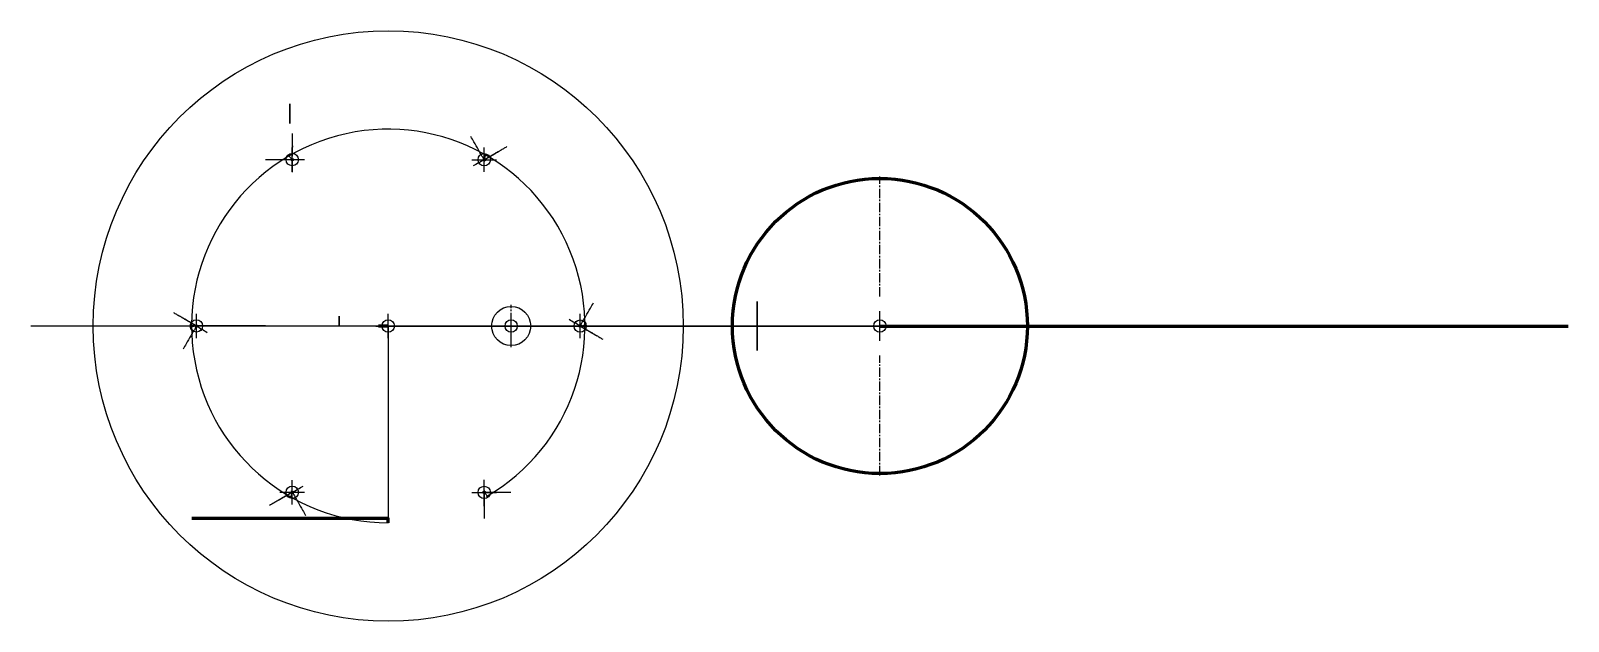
# Model space of a CAD drawing. Header units: millimetres. Extents: x 1521 to 4648, y 1140 to 2340.
import ezdxf

# ---------------------------------------------------------------- set-up
doc = ezdxf.new("R2010")
doc.units = ezdxf.units.MM
doc.header["$PDMODE"] = 34
doc.header["$PDSIZE"] = 25
doc.linetypes.add('CENTER2', pattern=[28.575000000000003, 19.05, -3.175, 3.175, -3.175])

# ---------------------------------------------------------------- blocks, each defined once
blk = doc.blocks.new('*U2')
at = {"color": 0, "linetype": 'CENTER2', "transparency": 16777216}
for p, q in [((0, 60), (0, 303.5)), ((-303.5, 0), (-60, 0)), ((60, 0), (303.5, 0)), ((0, -303.5), (0, -60))]:
    blk.add_line(p, q, dxfattribs=at)
at = {"color": 0, "linetype": 'Continuous', "transparency": 16777216}
for p, q in [((-30, 0), (30, 0)), ((0, -30), (0, 30))]:
    blk.add_line(p, q, dxfattribs=at)
blk = doc.blocks.new('*U4')
at = {"color": 0, "linetype": 'CENTER2', "transparency": 16777216}
for p, q in [((0, 7.952426018356437), (0, 43.26213009178218)), ((-43.26213009178218, 0), (-7.952426018356434, 0)), ((7.952426018356437, 0), (43.26213009178218, 0)), ((0, -43.26213009178218), (0, -7.952426018356434))]:
    blk.add_line(p, q, dxfattribs=at)
at = {"color": 0, "linetype": 'Continuous', "transparency": 16777216}
for p, q in [((-3.976213009178219, 0), (3.976213009178219, 0)), ((0, -3.976213009178219), (0, 3.976213009178219))]:
    blk.add_line(p, q, dxfattribs=at)
blk = doc.blocks.new('*U11')
at = {"color": 0, "linetype": 'CENTER2', "transparency": 16777216}
for p, q in [((-3.516245204588952, 0), (-0.003249040917790325, 0)), ((0, 0.003249040917790345), (0, 3.516245204588952)), ((0.003249040917790345, 0), (3.516245204588952, 0)), ((0, -3.516245204588952), (0, -0.003249040917790325))]:
    blk.add_line(p, q, dxfattribs=at)
at = {"color": 0, "linetype": 'Continuous', "transparency": 16777216}
for p, q in [((-0.001624520458895172, 0), (0.001624520458895172, 0)), ((0, -0.001624520458895172), (0, 0.001624520458895172))]:
    blk.add_line(p, q, dxfattribs=at)
blk = doc.blocks.new('A$C27AF2E82')
at = {"color": 32, "true_color": 0xcd6928, "extrusion": (1.70585976116966e-06, 0.0008151356576271754, 0.9999996677754197)}
blk.add_line((-2840.859633483024, 2295.040120853352, -2007.098102319895), (-2840.992106203057, 2269.040403342413, -2007.154971290958), dxfattribs=at)
at = {"color": 32, "true_color": 0xcd6928, "extrusion": (1.705859845713143e-06, 0.0008151356582392532, 0.9999996677754192)}
blk.add_line((-2840.859470252823, 2295.118119499953, -1911.410200680762), (-2840.859730925945, 2294.993558295776, -2064.220547691614), dxfattribs=at)
at = {"extrusion": (1.705859845713143e-06, 0.0008151356582392532, 0.9999996677754192)}
for p, q in [((-2840.859730925945, 2294.993558295776, -2064.220547691613), (-2840.859669075307, 2295.023113280196, -2027.962810341915)), ((-2840.859730925945, 2294.993558295776, -2064.220547691614), (-2840.859730925945, 2294.993558295776, -2064.220547691613))]:
    blk.add_line(p, q, dxfattribs=at)
at = {"color": 32, "true_color": 0xcd6928, "extrusion": (0.8162189825982515, -0.5777424616319661, 0.0004695462825538568)}
for p, q in [((-2840.859548190032, 2295.080877636262, -1957.098118931126), (-2840.859633483025, 2295.04012085335, -2007.098102319897)), ((-2840.859633483025, 2295.04012085335, -2007.098102319897), (-2840.859548190032, 2295.080877636262, -1957.098118931126))]:
    blk.add_line(p, q, dxfattribs=at)
at = {"color": 32, "true_color": 0xcd6928, "extrusion": (1.705859841105718e-06, 0.0008151356582422283, 0.9999996677754193)}
blk.add_line((-2840.859633483026, 2295.040120853351, -2007.098102319898), (-2840.859633616188, 2295.040057221845, -2007.176164768943), dxfattribs=at)
at = {"color": 32, "true_color": 0xcd6928, "extrusion": (1.705859845713143e-06, 0.0008151356582392532, 0.9999996677754192), "elevation": -2005.408246700327}
blk.add_lwpolyline([(-2840.839964480673, 2296.675385574218), (-2831.87148067768, 2286.71633710877)], dxfattribs=at)
at = {"color": 32, "true_color": 0xcd6928, "extrusion": (-3.512896738111506e-06, -0.001678618420070185, 0.9999985911129373)}
blk.add_circle((-2840.866685126136, 2291.667311590707, -2011.114525089909), 2.499999999999999, dxfattribs=at)
at = {"color": 32, "true_color": 0xcd6928, "extrusion": (1.705859845713143e-06, 0.0008151356582392532, 0.9999996677754192)}
blk.add_circle((-2840.856209649689, 2296.675419571005, -2005.408246700327), 0.01624520458895172, dxfattribs=at)
at = {"color": 32, "true_color": 0xcd6928}
for points in [[(-2840.859669075307, 2295.023113280196, -2027.962810341914), (-2840.832611722745, 2307.952317764753, -2031.248000155899), (-2840.805764106943, 2320.781300714676, -2028.140992377078)], [(-2840.859633616189, 2295.040057221844, -2007.176164768943), (-2840.884389490849, 2290.179377984424, -2006.228436662173), (-2840.919843907402, 2283.222283355271, -2003.421689162352), (-2840.953452130943, 2276.628702555541, -1998.175590738156), (-2840.979688609417, 2271.482702874212, -1991.327763978971), (-2841.002510869064, 2267.008852697658, -1980.192097590229), (-2840.992175244811, 2269.043062201372, -1968.338877769627), (-2840.995843780134, 2268.327434195039, -1959.230278362795), (-2841.029965641676, 2261.6328844351, -1954.317409916134), (-2841.044547129864, 2258.771475582272, -1953.444230797727), (-2841.058391279991, 2256.057457919218, -1952.066307539352)], [(-2840.859633784502, 2295.039976791105, -2007.274836380159), (-2840.900848705066, 2275.345657665009, -2004.687908705818), (-2840.919884171974, 2266.249666341621, -1994.708505852843), (-2840.928287056413, 2262.234395042635, -1980.534513074539), (-2840.929363854936, 2261.719852896294, -1967.413056734068), (-2840.933015259966, 2259.975049439002, -1960.063853671591), (-2840.948396936456, 2252.625001417154, -1956.034077669923), (-2840.963045825501, 2245.625111773874, -1952.004587096181), (-2840.971110070695, 2241.77165734174, -1954.100811703718)], [(-2840.858799548342, 2295.438611871229, -2028.120334550389), (-2817.693817841076, 2295.186953808284, -2022.349213610322), (-2799.292818638135, 2295.148152735708, -2022.70832177434), (-2786.570259445929, 2295.118600599791, -2026.299408283911)]]:
    blk.add_spline(points, degree=3, dxfattribs=at)
blk.add_spline([(-2840.859669075307, 2295.023113280198, -2027.962810341913), (-2840.886737600047, 2282.088570228293, -2031.226917593692), (-2840.913574579933, 2269.264669590759, -2028.098999136196)], degree=3)
at = {"color": 32, "true_color": 0xcd6928, "extrusion": (1.705859845713143e-06, 0.0008151356582392532, 0.9999996677754192)}
for p in [(-2840.859633784502, 2295.039976791105, -2007.274836380159), (-2840.859633784502, 2295.039976791105, -2007.274836380159), (-2840.845523846564, 2295.04802764702, -2007.274842966771)]:
    blk.add_point(p, dxfattribs=at)
at = {"color": 32, "linetype": 'CENTER2', "true_color": 0xcd6928, "extrusion": (1.705854106581751e-06, 0.0008151356582465068, 0.9999996677754193), "rotation": 179.880095456759}
blk.add_blockref('*U11', (-2840.856209661209, 2296.675419571007, -2005.408246684007), dxfattribs=at)
blk = doc.blocks.new('*U18')
blk.add_blockref('A$C27AF2E82', (2840.859587243476, -2295.06221616515, 2026.182995612232))
blk = doc.blocks.new('*U19')
at = {"color": 0, "linetype": 'ByBlock', "lineweight": -2, "transparency": 16777216}
for p, rotation in [((2052.711741201299, 2077.660794211894, 103.5299296682008), 180), ((2443.022724696952, 2077.629808998695, 103.5299296682008), 120), ((2638.151382463006, 1739.595089308772, 103.5299296682008), 60.00000000000001), ((1857.5294154717, 1739.65705973517, 103.5299296682008), 239.9999999999999), ((2052.658073237755, 1401.622340045246, 103.5299296682009), 299.9999999999999)]:
    blk.add_blockref('*U18', p, dxfattribs=dict(at, rotation=rotation))
blk.add_blockref('*U18', (2442.969056733408, 1401.591354832047, 103.5299296682009), dxfattribs=at)

msp = doc.modelspace()

# ---------------------------------------------------------------- linework, layer by layer
for p, q in [((2997.840398967353, 1689.626074521971, 300), (2997.840398967353, 1789.626074521971, 300)), ((2997.840398967353, 1789.626074521971, 300), (2997.840398967353, 1789.626074521971, 350)), ((2997.840398967353, 1789.626074521971, 350), (2997.840398967353, 1769.626074521971, 350)), ((2997.840398967353, 1769.626074521971, 350), (2997.840398967353, 1769.626074521971, 320)), ((2997.840398967353, 1769.626074521971, 320), (2997.840398967353, 1709.626074521971, 320)), ((2497.840398967353, 1739.626074521971, 583.75), (1520.703074238939, 1739.626074521971, 583.75)), ((1997.840398967353, 1739.626080329041, 500), (1847.840398967353, 1739.626080329041, 500)), ((1847.840398967353, 1739.626080329041, 500), (1847.840398967353, 1739.626080329041, 1121.249517842697)), ((2247.840398967353, 1739.626074521971, 499.9999999999999), (1997.840398967353, 1739.626080329041, 500)), ((1997.840398967353, 1739.626080329041, 500), (1997.840398967353, 1739.626080329041, 978.223417079892)), ((2147.840398967353, 1739.626074521971), (2147.840398967353, 1739.626074521971, -130.3955525621231)), ((3247.840398967353, 1739.626074521971), (2247.840398967353, 1739.626074521971)), ((2247.840398967353, 1739.626074521971), (2247.840398967353, 1739.626074521971, 499.9999999999999)), ((2247.840398967353, 1739.626074521971), (2497.840398967353, 1739.626074521971)), ((2247.840398967353, 1739.626074521971, 499.9999999999999), (2497.840398967353, 1739.626074521971, 500)), ((2247.840398967353, 1739.626074521971, 750), (2647.840398967353, 1739.626074521971, 499.9999999999999)), ((2247.840398967353, 1739.626074521971, 750), (2647.840398967353, 1739.626074521971, 499.9999999999999)), ((2247.840398967353, 1739.626074521971), (2247.840398967353, 1339.626074521971)), ((2497.840398967353, 1739.626074521971), (2497.840398967353, 1739.626074521971, 500)), ((2497.840398967353, 1739.626074521971, 500), (2497.840398967353, 1739.626074521971, 1000)), ((2497.840398967353, 1739.626074521971, 500), (3424.674781453753, 1739.626074521971, 500)), ((2647.840398967353, 1739.626074521971, 499.9999999999999), (2497.840398967353, 1739.626074521971, 593.75)), ((2497.840398967353, 1739.626074521971, 500), (2497.840398967353, 1739.626074521971, 1000)), ((2497.840398967353, 1739.626074521971, 500), (3424.674781453753, 1739.626074521971, 500)), ((2497.840398967353, 1739.626074521971, 593.75), (3093.336071931512, 1739.626074521971, 593.75)), ((2537.602529059136, 1739.626074521971, 1100), (2497.840398967353, 1739.626074521971, 1100)), ((2497.840398967353, 1739.626074521971, 1100), (2497.840398967353, 1739.626074521971, 1110)), ((2497.840398967353, 1739.626074521971, 1110), (2497.840398967353, 1739.626074521971, 1120)), ((2647.840398967353, 1739.626074521971, 500), (2497.840398967353, 1739.626074521971, 500)), ((2497.840398967353, 1739.626074521971, 500), (2647.840398967353, 1739.626074521971, 499.9999999999999)), ((2647.840398967353, 1739.626074521971, 499.9999999999999), (2497.840398967353, 1739.626074521971, 500)), ((2497.840398967353, 1739.626074521971, 500), (2497.840398967353, 1739.626074521971, 300)), ((2497.840398967353, 1739.626074521971, 300), (2997.840398967353, 1739.626074521971, 300)), ((2747.840398967353, 1739.626074521971, 499.9999999999999), (2647.840398967353, 1739.626074521971, 499.9999999999999)), ((2647.840398967353, 1739.626074521971, 499.9999999999999), (2647.840398967353, 1739.626074521971, 867.1464207489361)), ((2647.840398967353, 1739.626074521971, 499.9999999999999), (2647.840398967353, 1739.626074521971, 867.1464207489361)), ((2697.840398967353, 1739.626074521971, 325.0000000000001), (2647.840398967353, 1739.626074521971, 325.0000000000001)), ((2647.840398967353, 1739.626074521971, 325.0000000000001), (2647.840398967353, 1739.626074521971, 415.6755495930745)), ((2997.840398967353, 1739.626074521971, 299.9999999999988), (2697.840398967353, 1739.626074521971, 299.9999999999988)), ((2997.840398967353, 1739.626074521971, 300), (2997.840398967353, 1689.626074521971, 300)), ((2997.840398967353, 1709.626074521971, 320), (2997.840398967353, 1709.626074521971, 350)), ((2997.840398967353, 1709.626074521971, 350), (2997.840398967353, 1689.626074521971, 350)), ((2997.840398967353, 1689.626074521971, 350), (2997.840398967353, 1689.626074521971, 300))]:
    msp.add_line(p, q)
at = {"lineweight": 60}
for p, q in [((2247.840398967353, 1739.626074521971), (2227.840398967353, 1739.626074521971)), ((3247.840398967353, 1739.626074521971), (3847.840398967353, 1739.626074521971)), ((3847.840398967353, 1739.626074521971), (4247.840398967353, 1739.626074521971)), ((4247.840398967353, 1739.626074521971), (4647.840398967353, 1739.626074521971))]:
    msp.add_line(p, q, dxfattribs=at)
at = {"lineweight": 60, "extrusion": (-1.552846284543709e-17, -0.1267995217580171, 0.9919283649951434)}
msp.add_line((2248.48133027468, 1348.485654099831), (1848.48133027468, 1348.485654099831), dxfattribs=at)
at = {"lineweight": 60, "extrusion": (1, -4.930380657631323e-32, -2.220446049250313e-16)}
msp.add_line((2247.840398967353, 1339.626074521971), (2247.840398967353, 1349.626074521971), dxfattribs=at)
at = {"extrusion": (-1, -4.930380657631324e-32, -2.220446049250313e-16)}
for points, elevation in [([(-2171.435209510276, -337.0227651753567), (-2171.435209510276, -206.6272126132336), (-2191.435209510276, -206.6272126132336), (-2171.435212413811, 293.3727873867663)], -2047.840398967353), ([(-2151.435209510276, -337.0227651753567), (-2151.435209510276, -206.6272126132336), (-2171.435209510276, -206.6272126132336), (-2151.435212413811, 293.3727873867663)], -2047.840398967353), ([(-1739.626074521971, -130.3955525621236), (-1739.626074521971, -5.071144391005319e-13), (-1759.626074521971, -5.115553311990325e-13), (-1739.626077425506, 499.9999999999994)], -2147.840398967353)]:
    msp.add_lwpolyline(points, dxfattribs=dict(at, elevation=elevation))
msp.add_lwpolyline([(2247.840398967353, 1739.626074521971), (2147.840398967353, 1739.626074521971)])
for centre, radius in [((2247.840398967353, 1739.626074521971, 499.9999999999999), 600), ((2497.840398967353, 1739.626074521971, 1100), 39.76213009178218)]:
    msp.add_circle(centre, radius)
at = {"lineweight": 60}
msp.add_circle((3247.840398967353, 1739.626074521971), 300, dxfattribs=at)
msp.add_arc((2247.840398967353, 1739.626074521971), 400, 300.0000000000001, 270)
for p in [(2247.840398967353, 1739.626074521971, 499.9999999999999), (2497.840398967353, 1739.626074521971, 1100), (3247.840398967353, 1739.626074521971), (3247.840398967353, 1739.626074521971)]:
    msp.add_point(p)

# ---------------------------------------------------------------- block references
msp.add_blockref('*U19', (0, 0))
at = {"linetype": 'CENTER2'}
for name, p in [('*U2', (3247.840398967353, 1739.626074521971)), ('*U4', (2497.840398967353, 1739.626074521971, 1100))]:
    msp.add_blockref(name, p, dxfattribs=at)

doc.saveas('drawing.dxf')
